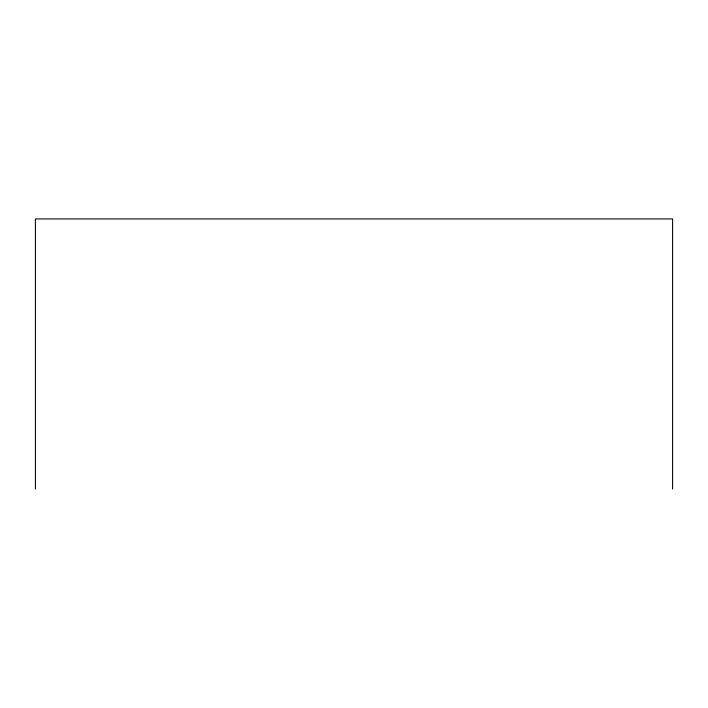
<?xml version="1.0" encoding="UTF-8"?>
<svg xmlns="http://www.w3.org/2000/svg" width="708" height="708" viewBox="0 0 708 708"><rect width="100%" height="100%" fill="white"/><g stroke="black" fill="none" stroke-linecap="round" stroke-linejoin="round"><path stroke-width="1.06" d="M672.6 489.086L672.6 218.914L35.4 218.914L35.4 489.086"/></g></svg>
